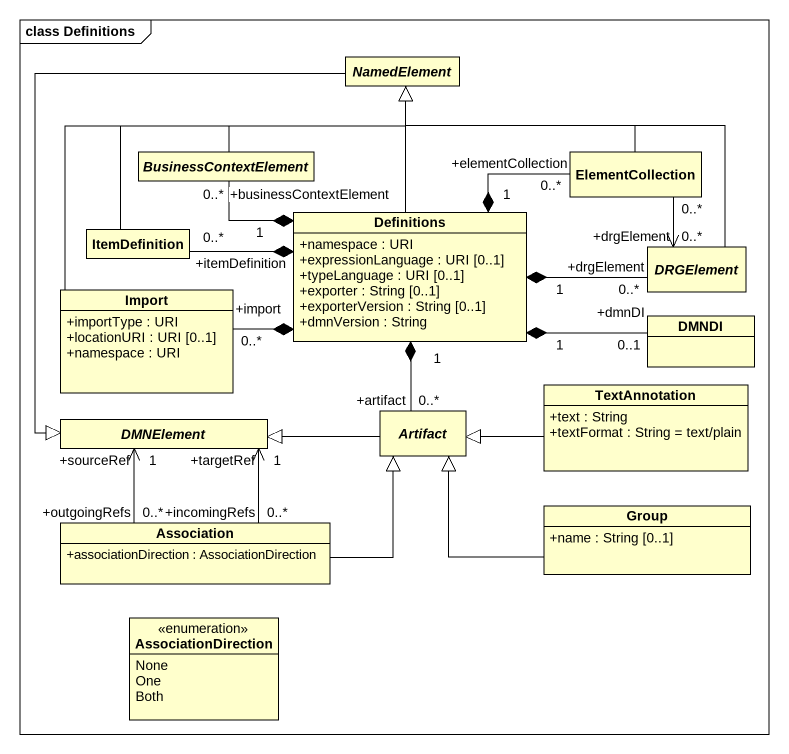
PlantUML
@startuml
mainframe class Definitions
hide circle
hide empty members
skinparam classAttributeIconSize 0
abstract class NamedElement
abstract class BusinessContextElement
class ElementCollection
class ItemDefinition
class Definitions {
  +namespace : URI
  +expressionLanguage : URI [0..1]
  +typeLanguage : URI [0..1]
  +exporter : String [0..1]
  +exporterVersion : String [0..1]
  +dmnVersion : String
}
abstract class DRGElement
class Import {
  +importType : URI
  +locationURI : URI [0..1]
  +namespace : URI
}
class DMNDI
abstract class "Artifact" as Artifact_
class TextAnnotation {
  +text : String
  +textFormat : String = text/plain
}
abstract class DMNElement
class Association {
  +associationDirection : AssociationDirection
}
class "Group" as Group_ {
  +name : String [0..1]
}
enum AssociationDirection {
  None
  One
  Both
}
NamedElement --|> DMNElement
BusinessContextElement -right-|> NamedElement
ElementCollection -left-|> NamedElement
ElementCollection "0..*" --> "+drgElement\n0..*" DRGElement
ItemDefinition -up-|> NamedElement
Definitions -up-|> NamedElement
Definitions "1" *-up- "+businessContextElement\n0..*" BusinessContextElement
Definitions "1" *-right- "+elementCollection\n0..*" ElementCollection
Definitions *-left- "+itemDefinition\n0..*" ItemDefinition
Definitions "1" *-right- "+drgElement\n0..*" DRGElement
Definitions *-left- "+import\n0..*" Import
Definitions "1" *-right- "+dmnDI\n0..1" DMNDI
Definitions "1" *-- "+artifact\n0..*" Artifact_
DRGElement -up-|> NamedElement
Import -up-|> NamedElement
Artifact_ -left-|> DMNElement
TextAnnotation -left-|> Artifact_
Association -right-|> Artifact_
Association "+outgoingRefs\n0..*" -up-> "+sourceRef\n1" DMNElement
Association "+incomingRefs\n0..*" -up-> "+targetRef\n1" DMNElement
Group_ -left-|> Artifact_
@enduml
